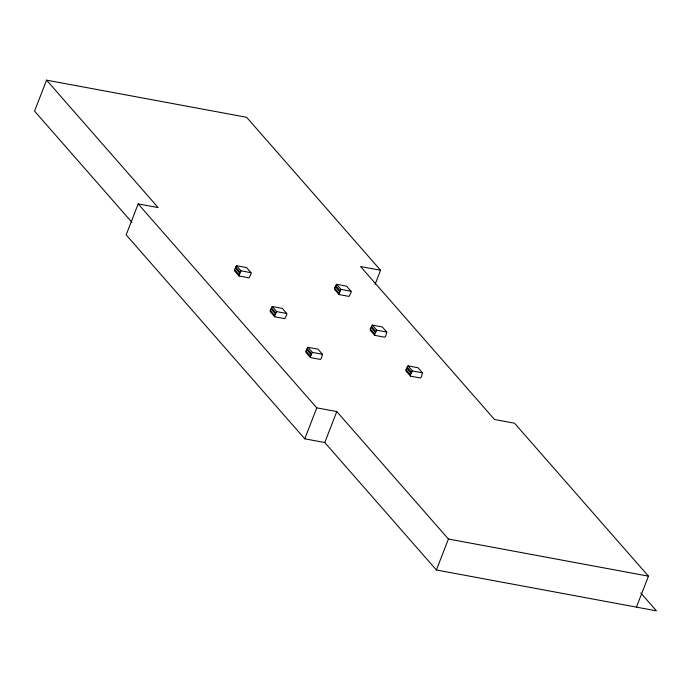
<?xml version="1.0" encoding="UTF-8"?>
<svg xmlns="http://www.w3.org/2000/svg" width="691" height="691" viewBox="0 0 691 691"><rect width="100%" height="100%" fill="white"/><g stroke="black" fill="none" stroke-linecap="round" stroke-linejoin="round"><path stroke-width="1.04" d="M234.543 269.516L234.543 270.898L239.008 275.994L249.01 277.851L251.006 274.068L251.014 272.686L246.549 267.59L236.547 265.733L234.543 269.516L239.008 274.612L239.008 275.994M239.008 274.612L241.012 270.829L251.014 272.686M270.259 310.302L270.259 311.684L274.724 316.78L284.727 318.637L286.73 314.863L286.73 313.481L282.265 308.376L272.263 306.519L270.259 310.302L274.724 315.398L274.724 316.78M274.724 315.398L276.728 311.624L286.73 313.481M305.983 351.088L305.983 352.47L310.449 357.575L320.451 359.432L321.453 358.232L322.447 354.267L317.99 349.171L307.987 347.314L305.983 351.088L310.449 356.185L310.449 357.575M310.449 356.185L312.444 352.41L322.447 354.267M334.565 288.078L334.565 289.46L339.031 294.565L349.033 296.413L351.028 292.639L351.037 291.257L346.571 286.16L336.569 284.303L334.565 288.078L339.031 293.174L339.031 294.565M339.031 293.174L341.034 289.399L351.037 291.257M370.281 328.864L370.281 330.255L374.747 335.351L384.749 337.208L385.751 336.007L386.753 332.043L382.287 326.947L372.285 325.09L370.281 328.864L374.747 333.969L374.747 335.351M374.747 333.969L376.75 330.186L386.753 332.043M406.006 369.659L406.006 371.041L410.471 376.137L420.474 377.994L421.475 376.794L422.469 372.829L418.012 367.733L408.01 365.876L406.006 369.659L410.471 374.755L410.471 376.137M410.471 374.755L412.467 370.981L422.469 372.829M375.135 284.234L380.56 270.25L246.609 117.289L46.565 80.156L34.55 111.121L131.955 222.355M46.565 80.156L158.187 207.62L138.183 203.905L126.168 234.88L304.774 438.82L324.779 442.534L436.401 569.997L656.45 610.844L640.807 592.99M304.774 438.82L316.78 407.854L138.183 203.905M324.779 442.534L336.785 411.56L316.78 407.854M436.401 569.997L448.416 539.032L336.785 411.56M636.446 607.13L648.46 576.164L514.51 423.203L494.506 419.489L360.555 266.536L380.56 270.25M448.416 539.032L648.46 576.164M336.569 284.303L341.034 289.399M372.285 325.09L376.75 330.186M408.01 365.876L412.467 370.981M335.567 285.495L340.032 290.6M371.283 326.29L375.749 331.386M407.008 367.076L411.473 372.173M335.567 286.877L340.032 291.982M371.283 327.672L375.749 332.768M407.008 368.458L411.473 373.555M236.547 265.733L241.012 270.829M272.263 306.519L276.728 311.624M307.987 347.314L312.444 352.41M235.545 266.933L240.01 272.029M271.261 307.72L275.726 312.816M306.985 348.506L311.451 353.611M235.545 268.315L240.01 273.411M271.261 309.102L275.726 314.198M306.985 349.888L311.451 354.993"/></g></svg>
